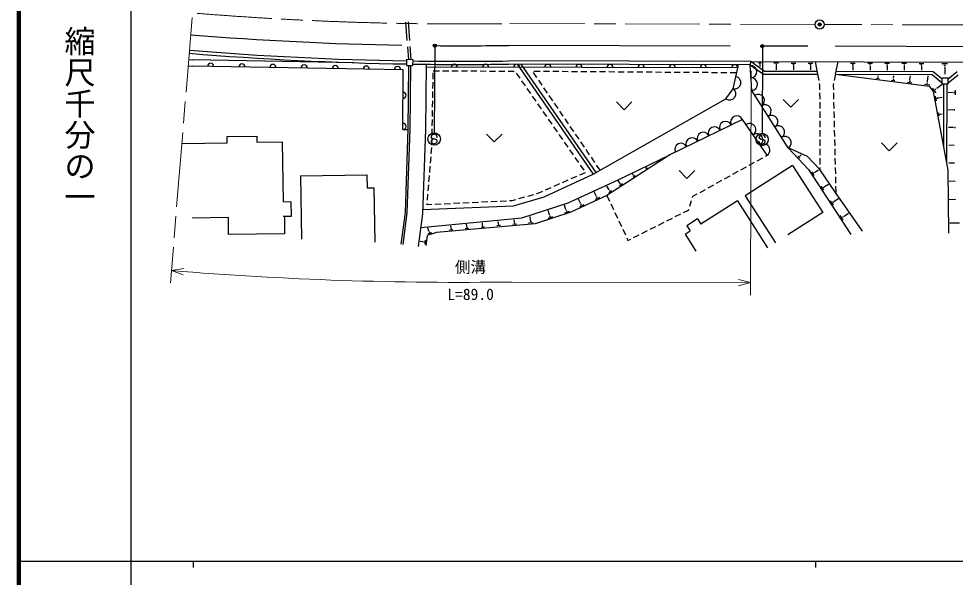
# Model space of a CAD drawing. Units: millimetres, scale not verified. Extents: x 40000 to 680000, y 20000 to 380000.
# Drawn here: x 40000 to 190439, y 202409 to 292124 of the extents above; entities that cross this region are included whole.
import ezdxf
from ezdxf.enums import TextEntityAlignment as Align

# ---------------------------------------------------------------- set-up
doc = ezdxf.new("R2010")
doc.units = ezdxf.units.MM
doc.header["$LTSCALE"] = 1000
doc.header["$PDMODE"] = 32
doc.header["$PDSIZE"] = 500
doc.linetypes.add('CHAIN', pattern=[18.5, 12, -1.5, 3.5, -1.5])
for name, color, linetype, lineweight in [('M-BGD', 7, 'Continuous', 25), ('M-BMK', 2, 'CHAIN', 13), ('M-BMK-SRVR', 3, 'Continuous', 25), ('M-STR-HTXT', 7, 'Continuous', 13), ('M-STR-STRC', 7, 'Continuous', 25), ('M-TTL', 2, 'Continuous', 140), ('M-TTL-BAND', 7, 'Continuous', 25)]:
    doc.layers.add(name, color=color, linetype=linetype, lineweight=lineweight)
doc.styles.add('@ＭＳ ゴシック', font='')
doc.styles.add('ＭＳ ゴシック', font='')
doc.styles.get('@ＭＳ ゴシック').set_extended_font_data('@MS Gothic')
doc.styles.get('ＭＳ ゴシック').set_extended_font_data('MS Gothic')

msp = doc.modelspace()

# ---------------------------------------------------------------- linework, layer by layer
at = {"layer": 'M-BGD'}
for p, q in [((102149, 291598), (102367, 288606)), ((102548, 291627), (102766, 288635)), ((102440, 287609), (102586, 285600)), ((102839, 287638), (102987, 285594)), ((154299, 287739), (118680, 287837)), ((166752, 287705), (159600, 287724)), ((194811, 287627), (171167, 287693)), ((67224, 284576), (67903, 284521)), ((67306, 285573), (67905, 285524)), ((101744, 283918), (67903, 284521)), ((93896, 285058), (67921, 285520)), ((102287, 285604), (102272, 284605)), ((102272, 284605), (103272, 284589)), ((102287, 285604), (103287, 285589)), ((102622, 284599), (102521, 274374)), ((102922, 284594), (102821, 274367)), ((103287, 285589), (103272, 284589)), ((105424, 284812), (105320, 274312)), ((155487, 284236), (105419, 284335)), ((157643, 285230), (118694, 285337)), ((157483, 284730), (118697, 284837)), ((120071, 284833), (132279, 267169)), ((120680, 284832), (132715, 267416)), ((155488, 284736), (155487, 284236)), ((157483, 284730), (157643, 285230)), ((157755, 280620), (157483, 284730)), ((157483, 284730), (159610, 283224)), ((157643, 285230), (269642, 284921)), ((157643, 285230), (159770, 283724)), ((158829, 285027), (159247, 285025)), ((158986, 284901), (159090, 284901)), ((159024, 284775), (159050, 284775)), ((159037, 284775), (159036, 284444)), ((161320, 285020), (162070, 285018)), ((161601, 284794), (161789, 284793)), ((161671, 284569), (161718, 284569)), ((161694, 284569), (161692, 283919)), ((164070, 285012), (164820, 285010)), ((164351, 284786), (164539, 284786)), ((164421, 284561), (164468, 284561)), ((164444, 284561), (164442, 283911)), ((166820, 285005), (167570, 285002)), ((167101, 284779), (167289, 284778)), ((167171, 284554), (167218, 284553)), ((167194, 284554), (167192, 283904)), ((167943, 285201), (168323, 283200)), ((171179, 283193), (171603, 285191)), ((173622, 284986), (174372, 284984)), ((173903, 284760), (174090, 284760)), ((173973, 284535), (174019, 284535)), ((173996, 284535), (173994, 283885)), ((176372, 284978), (177122, 284976)), ((176653, 284752), (176840, 284752)), ((176722, 284527), (176769, 284527)), ((176746, 284527), (176744, 283877)), ((179122, 284971), (179872, 284969)), ((179403, 284745), (179590, 284744)), ((179472, 284520), (179519, 284520)), ((179496, 284520), (179494, 283870)), ((181872, 284963), (182622, 284961)), ((182153, 284737), (182340, 284737)), ((182222, 284512), (182269, 284512)), ((182246, 284512), (182244, 283862)), ((184622, 284956), (185372, 284953)), ((184903, 284730), (185090, 284729)), ((184972, 284505), (185019, 284504)), ((184996, 284504), (184994, 283854)), ((188285, 284945), (189199, 284943)), ((188627, 284670), (188856, 284670)), ((188712, 284396), (188769, 284396)), ((188741, 284396), (188737, 283193)), ((101724, 274321), (101744, 283918)), ((106572, 282429), (106591, 283429)), ((106597, 283766), (107597, 283762)), ((108097, 283760), (109097, 283755)), ((109597, 283753), (110597, 283748)), ((111097, 283746), (112097, 283742)), ((112597, 283739), (113597, 283735)), ((114097, 283733), (115097, 283728)), ((115597, 283726), (116597, 283721)), ((117097, 283719), (118097, 283715)), ((118597, 283712), (119597, 283708)), ((119926, 283380), (120497, 282559)), ((123243, 282666), (122678, 283491)), ((122769, 283706), (123769, 283699)), ((124269, 283696), (125269, 283689)), ((125769, 283686), (126769, 283679)), ((127269, 283675), (128269, 283669)), ((128769, 283665), (129769, 283659)), ((130269, 283655), (131269, 283648)), ((131769, 283645), (132769, 283638)), ((133269, 283635), (134269, 283628)), ((134769, 283625), (135769, 283618)), ((136269, 283615), (137269, 283608)), ((137769, 283605), (138769, 283598)), ((139269, 283594), (140269, 283588)), ((140769, 283584), (141768, 283578)), ((142268, 283574), (143268, 283567)), ((143768, 283564), (144768, 283557)), ((145268, 283554), (146268, 283547)), ((146768, 283544), (147768, 283537)), ((148268, 283534), (149268, 283527)), ((149768, 283524), (150768, 283517)), ((151268, 283513), (152268, 283507)), ((152768, 283503), (153768, 283497)), ((154268, 283493), (155268, 283486)), ((154787, 280884), (155487, 284236)), ((159610, 283224), (168323, 283200)), ((159770, 283724), (168228, 283701)), ((168323, 283200), (168499, 282216)), ((171179, 283193), (170985, 282212)), ((171179, 283193), (186726, 283150)), ((171179, 283193), (186238, 281294)), ((171285, 283692), (186908, 283649)), ((178030, 282778), (178055, 282975)), ((180519, 282555), (180571, 282968)), ((183165, 282317), (183246, 282961)), ((185980, 282064), (186092, 282953)), ((186726, 283150), (188313, 281820)), ((186908, 283649), (188314, 282471)), ((189313, 281817), (190907, 283138)), ((189314, 282468), (190727, 283639)), ((106543, 280929), (106562, 281929)), ((120783, 282148), (121354, 281328)), ((124089, 281427), (123525, 282253)), ((168588, 281724), (168649, 281384)), ((168649, 281384), (168651, 280729)), ((170888, 281721), (170839, 281476)), ((170839, 281476), (170857, 280726)), ((177796, 282560), (178203, 282509)), ((177964, 282662), (178066, 282650)), ((178017, 282780), (178043, 282776)), ((180199, 282257), (180754, 282187)), ((180428, 282397), (180567, 282379)), ((180501, 282557), (180536, 282552)), ((182755, 281935), (183467, 281845)), ((183049, 282115), (183227, 282092)), ((183143, 282320), (183187, 282314)), ((185474, 281592), (186353, 281481)), ((185837, 281814), (186057, 281786)), ((185952, 282068), (186007, 282061)), ((187470, 280958), (188311, 281599)), ((188312, 281645), (188315, 282645)), ((188312, 281645), (189312, 281643)), ((188315, 282645), (189315, 282643)), ((188562, 281645), (188534, 271544)), ((189062, 281643), (189027, 268886)), ((189312, 281643), (189315, 282643)), ((106514, 279430), (106533, 280429)), ((121639, 280917), (122210, 280096)), ((124935, 280188), (124371, 281014)), ((153602, 279273), (154787, 280884)), ((163617, 271398), (157755, 280620)), ((168653, 280229), (168657, 279229)), ((170869, 280226), (170892, 279226)), ((186238, 281294), (186885, 280445)), ((186721, 280991), (187302, 280227)), ((186885, 280445), (189228, 267800)), ((187168, 280879), (187313, 280688)), ((187451, 280982), (187488, 280934)), ((189960, 280259), (189279, 280236)), ((189959, 280283), (189961, 280235)), ((190187, 280362), (190193, 280171)), ((190407, 280657), (190433, 279891)), ((106485, 277930), (106504, 278930)), ((122496, 279686), (123067, 278865)), ((123352, 278454), (123924, 277634)), ((125781, 278950), (125217, 279776)), ((126627, 277711), (126063, 278537)), ((132279, 267169), (153602, 279273)), ((136010, 278759), (137260, 277509)), ((138510, 278759), (137260, 277509)), ((162780, 279157), (164030, 277907)), ((165280, 279157), (164030, 277907)), ((168659, 278729), (168663, 277729)), ((170904, 278727), (170928, 277727)), ((187225, 279708), (187367, 278944)), ((187507, 279464), (187543, 279273)), ((187750, 279435), (187759, 279387)), ((187754, 279411), (188360, 279523)), ((106456, 276430), (106476, 277430)), ((124209, 277223), (124780, 276402)), ((127473, 276473), (126909, 277299)), ((168664, 277229), (168668, 276229)), ((170939, 277227), (170963, 276227)), ((187724, 277013), (187819, 276502)), ((187913, 276850), (187937, 276722)), ((188075, 276830), (188081, 276798)), ((188078, 276814), (188352, 276865)), ((190036, 277474), (189312, 277449)), ((190035, 277499), (190037, 277449)), ((190272, 277582), (190278, 277382)), ((106427, 274930), (106447, 275930)), ((125066, 275992), (125637, 275171)), ((128320, 275234), (127755, 276060)), ((156250, 275961), (144593, 270253)), ((160236, 270187), (156250, 275961)), ((168670, 275729), (168674, 274729)), ((170975, 275727), (170998, 274728)), ((101724, 274321), (102519, 274319)), ((102521, 274374), (102062, 260997)), ((102821, 274367), (102361, 260972)), ((105320, 274312), (104856, 260765)), ((106399, 273431), (106418, 274431)), ((125922, 274760), (126493, 273939)), ((129166, 273996), (128602, 274821)), ((168676, 274229), (168679, 273229)), ((171010, 274228), (171034, 273228)), ((190113, 274658), (189346, 274632)), ((190112, 274684), (190114, 274633)), ((190358, 274770), (190365, 274563)), ((73457, 273181), (78244, 273260)), ((73474, 272192), (73457, 273181)), ((78244, 273260), (78260, 272271)), ((78260, 272271), (82301, 272338)), ((82301, 272338), (82460, 262730)), ((106370, 271931), (106389, 272931)), ((115138, 273605), (116388, 272355)), ((117638, 273605), (116388, 272355)), ((126779, 273529), (127350, 272708)), ((127635, 272298), (128207, 271477)), ((130012, 272757), (129448, 273583)), ((130858, 271519), (130294, 272344)), ((168681, 272729), (168685, 271729)), ((171045, 272728), (171069, 271728)), ((66200, 272072), (73474, 272192)), ((106274, 270435), (106356, 271431)), ((128492, 271066), (129063, 270245)), ((131704, 270280), (131140, 271106)), ((163617, 271398), (166862, 267906)), ((166709, 270011), (163617, 271398)), ((168687, 271229), (168691, 270230)), ((171081, 271229), (171104, 270229)), ((178580, 272168), (179830, 270918)), ((181080, 272168), (179830, 270918)), ((190191, 271812), (189380, 271784)), ((190190, 271839), (190192, 271785)), ((106150, 268940), (106233, 269936)), ((129349, 269835), (129920, 269014)), ((132550, 269042), (131986, 269867)), ((144593, 270253), (134477, 263733)), ((136275, 266262), (144593, 270253)), ((158636, 269305), (159512, 269788)), ((159950, 270029), (160236, 270187)), ((165146, 270047), (165439, 269732)), ((165350, 270017), (165423, 269938)), ((165472, 270075), (165490, 270055)), ((165481, 270065), (165695, 270264)), ((168699, 267906), (166709, 270011)), ((168693, 269730), (168696, 268730)), ((171116, 269729), (171140, 268729)), ((106026, 267445), (106109, 268441)), ((130205, 268604), (130776, 267783)), ((133397, 267803), (132833, 268629)), ((140966, 268153), (140731, 268002)), ((140765, 268223), (140751, 268213)), ((140758, 268218), (140753, 268226)), ((140833, 268167), (140774, 268129)), ((156009, 267857), (156884, 268340)), ((164285, 268556), (156708, 263700)), ((157322, 268581), (158198, 269064)), ((164285, 268556), (169141, 260978)), ((166862, 267906), (173637, 257458)), ((167893, 267489), (168470, 267863)), ((168698, 268230), (168699, 267906)), ((171226, 264232), (168699, 267906)), ((171151, 268229), (171175, 267230)), ((189228, 267800), (189349, 257659)), ((190270, 268934), (189415, 268905)), ((190269, 268962), (190271, 268906)), ((85245, 266865), (95909, 267041)), ((85245, 266865), (85412, 256721)), ((95909, 267041), (95944, 264940)), ((105902, 265950), (105985, 266947)), ((124410, 263531), (132279, 267169)), ((129602, 266793), (128686, 266391)), ((130975, 267397), (130060, 266994)), ((138721, 267014), (138595, 267210)), ((139042, 266913), (138680, 266680)), ((138732, 267022), (138710, 267007)), ((138836, 266935), (138746, 266876)), ((146088, 267734), (147338, 266484)), ((148588, 267734), (147338, 266484)), ((153381, 266409), (154257, 266892)), ((154695, 267133), (155571, 267616)), ((167327, 267557), (167724, 266945)), ((167660, 267446), (167759, 267293)), ((167880, 267508), (167905, 267470)), ((171187, 266730), (171210, 265730)), ((95944, 264940), (97034, 264958)), ((97034, 264958), (97178, 256215)), ((105779, 264455), (105861, 265452)), ((125482, 264983), (124567, 264581)), ((126855, 265586), (125940, 265184)), ((128229, 266190), (127313, 265787)), ((128238, 262553), (136275, 266262)), ((134851, 264636), (134474, 265220)), ((136544, 265727), (136288, 266124)), ((136987, 265589), (136487, 265267)), ((136559, 265737), (136528, 265717)), ((136703, 265618), (136578, 265537)), ((150754, 264961), (151630, 265443)), ((152068, 265685), (152943, 266168)), ((168830, 265239), (169267, 264566)), ((169196, 265117), (169305, 264949)), ((169439, 265185), (169466, 265143)), ((169452, 265164), (170068, 265563)), ((171222, 265230), (171246, 264231)), ((190349, 266025), (189449, 265994)), ((190348, 266053), (190350, 265996)), ((105655, 262960), (105737, 263957)), ((119461, 262049), (124410, 263531)), ((121265, 263446), (120302, 263177)), ((122709, 263849), (121746, 263580)), ((123239, 263997), (123191, 263984)), ((124109, 264380), (123239, 263997)), ((134477, 263733), (128688, 261035)), ((132746, 263673), (132446, 264316)), ((133307, 263409), (132587, 263073)), ((132768, 263683), (132723, 263662)), ((132936, 263499), (132757, 263415)), ((134477, 263733), (134901, 262827)), ((135293, 264497), (134794, 264176)), ((134866, 264646), (134835, 264626)), ((135010, 264527), (134885, 264446)), ((148227, 263430), (148279, 263597)), ((148279, 263597), (149002, 263995)), ((149440, 264237), (150316, 264719)), ((156708, 263700), (161563, 256122)), ((175550, 257993), (171226, 264232)), ((82460, 262730), (83723, 262751)), ((83723, 262751), (83762, 260360)), ((104879, 261462), (119461, 262049)), ((105594, 262227), (105614, 262462)), ((106357, 262263), (105594, 262227)), ((107856, 262335), (106857, 262287)), ((109354, 262406), (108355, 262358)), ((110852, 262477), (109853, 262430)), ((112351, 262549), (111352, 262501)), ((113849, 262620), (112850, 262572)), ((115347, 262691), (114348, 262644)), ((116846, 262763), (115847, 262715)), ((118344, 262834), (117345, 262786)), ((119226, 262876), (118843, 262858)), ((119820, 263042), (119226, 262876)), ((120819, 260136), (128238, 262553)), ((127891, 261486), (127673, 262159)), ((130218, 262491), (129921, 263128)), ((130775, 262229), (130061, 261896)), ((130240, 262502), (130196, 262481)), ((130407, 262318), (130229, 262235)), ((135113, 262375), (135537, 261469)), ((147777, 261999), (148077, 262953)), ((155445, 262891), (149551, 259114)), ((155445, 262891), (160300, 255313)), ((170358, 262883), (170815, 262177)), ((170741, 262755), (170856, 262579)), ((170996, 262827), (171024, 262782)), ((171010, 262805), (171674, 263235)), ((190430, 263083), (189485, 263051)), ((190429, 263113), (190431, 263053)), ((83762, 260360), (82500, 260340)), ((82672, 260342), (82718, 257593)), ((102062, 260997), (101391, 255914)), ((102361, 260972), (101689, 255875)), ((104856, 260765), (104167, 255548)), ((122228, 259782), (122175, 260373)), ((128688, 261035), (122955, 259181)), ((125758, 260298), (125008, 260055)), ((125238, 260626), (125022, 261295)), ((125261, 260634), (125214, 260619)), ((125404, 260432), (125217, 260371)), ((128413, 261157), (127661, 260913)), ((127914, 261494), (127867, 261479)), ((128058, 261291), (127870, 261230)), ((135749, 261016), (136173, 260110)), ((145470, 260334), (146363, 260783)), ((146810, 261008), (147589, 261400)), ((147589, 261400), (147627, 261522)), ((169141, 260978), (163541, 257390)), ((171907, 260493), (172389, 259750)), ((172310, 260359), (172431, 260173)), ((172579, 260434), (172609, 260388)), ((172594, 260411), (173310, 260875)), ((73672, 260194), (67857, 260098)), ((73717, 257444), (73672, 260194)), ((104571, 258612), (120819, 260136)), ((122955, 259181), (107106, 257776)), ((109449, 258510), (109417, 258866)), ((111983, 258739), (111950, 259103)), ((114607, 258808), (114469, 258796)), ((114523, 258968), (114490, 259342)), ((114540, 258970), (114506, 258966)), ((117379, 258887), (116820, 258838)), ((117155, 259036), (117015, 259024)), ((117070, 259198), (117036, 259580)), ((117087, 259199), (117052, 259196)), ((119936, 259114), (119370, 259064)), ((119709, 259265), (119567, 259252)), ((119623, 259428), (119588, 259820)), ((119641, 259430), (119605, 259426)), ((122653, 259355), (121884, 259287)), ((122344, 259560), (122152, 259543)), ((122252, 259785), (122204, 259780)), ((136385, 259658), (136809, 258752)), ((141451, 258311), (142344, 258761)), ((142790, 258985), (143684, 259435)), ((144130, 259660), (145024, 260109)), ((149011, 259956), (147327, 258877)), ((147327, 258877), (147867, 258035)), ((149011, 259956), (149551, 259114)), ((150127, 259483), (149551, 259114)), ((191131, 259263), (189565, 259297)), ((82718, 257593), (73717, 257444)), ((105589, 257326), (105420, 255696)), ((107106, 257776), (105589, 257326)), ((106290, 257743), (105693, 257566)), ((105886, 258012), (105734, 258524)), ((106013, 257855), (105864, 257811)), ((105904, 258018), (105867, 258007)), ((109747, 258211), (109208, 258163)), ((109531, 258354), (109396, 258343)), ((109466, 258512), (109432, 258509)), ((112285, 258436), (111739, 258387)), ((112065, 258581), (111929, 258569)), ((112000, 258740), (111966, 258737)), ((114829, 258661), (114276, 258612)), ((137021, 258299), (137445, 257394)), ((138771, 256963), (139664, 257412)), ((140111, 257637), (141004, 258086)), ((147025, 257496), (147867, 258035)), ((147025, 257496), (148748, 254807)), ((104916, 256270), (104470, 256316)), ((104918, 256289), (104914, 256252)), ((105103, 256326), (105088, 256177)), ((105305, 256532), (105244, 255935)), ((137657, 256941), (137861, 256505)), ((137861, 256505), (138324, 256738))]:
    msp.add_line(p, q, dxfattribs=at)
for centre, radius, start, end in [((111061, 819385), 531602, 265.31409, 268.97204), ((111061, 819385), 531602, 269.56171, 270.82112), ((111061, 819385), 534602, 265.31409, 269.05838), ((111061, 819385), 534102, 265.31409, 269.05833), ((70846, 284468), 500, 358.98066, 178.98066), ((75845, 284379), 500, 358.98066, 178.98066), ((80844, 284290), 500, 358.98066, 178.98066), ((85844, 284201), 500, 358.98066, 178.98066), ((90843, 284112), 500, 358.98066, 178.98066), ((95842, 284023), 500, 358.98066, 178.98066), ((100841, 283934), 500, 358.98066, 178.98066), ((111061, 819385), 534602, 269.16555, 270.81837), ((111061, 819385), 534102, 269.1656, 270.81883), ((109987, 284326), 500, 359.88637, 179.88637), ((114987, 284316), 500, 359.88637, 179.88637), ((119987, 284306), 500, 359.88637, 179.88637), ((124987, 284296), 500, 359.88637, 179.88637), ((129987, 284286), 500, 359.88637, 179.88637), ((134987, 284276), 500, 359.88637, 179.88637), ((139987, 284267), 500, 359.88637, 179.88637), ((144987, 284257), 500, 359.88637, 179.88637), ((149987, 284247), 500, 359.88637, 179.88637), ((154987, 284237), 500, 359.88637, 179.88637), ((157557, 283614), 1000, 273.7833, 93.7833), ((154992, 281863), 1000, 258.21035, 78.21035), ((157689, 281618), 1000, 273.7833, 93.7833), ((101735, 279821), 500, 269.88541, 89.88541), ((154195, 280079), 1000, 233.63992, 53.63992), ((158789, 278994), 1000, 302.4436, 122.4436), ((159862, 277306), 1000, 302.4436, 122.4436), ((101725, 274821), 500, 269.88541, 89.88541), ((153556, 274642), 1000, 26.0906, 206.0906), ((155352, 275521), 1000, 26.0906, 206.0906), ((160935, 275618), 1000, 302.4436, 122.4436), ((149963, 272882), 1000, 26.0906, 206.0906), ((151760, 273762), 1000, 26.0906, 206.0906), ((157395, 274302), 1000, 304.61411, 124.61411), ((162008, 273930), 1000, 302.4436, 122.4436), ((148167, 272003), 1000, 26.0906, 206.0906), ((158531, 272656), 1000, 304.61411, 124.61411), ((163080, 272242), 1000, 302.4436, 122.4436), ((146371, 271123), 1000, 26.0906, 206.0906), ((159668, 271010), 1000, 304.61411, 124.61411)]:
    msp.add_arc(centre, radius, start, end, dxfattribs=at)
at = {"layer": 'M-BMK'}
for p, q in [((67858, 292300), (64364, 249678)), ((167909, 291202), (118659, 291337)), ((267909, 290926), (169409, 291197))]:
    msp.add_line(p, q, dxfattribs=at)
msp.add_arc((111061, 819385), 528102, 265.39546, 270.82436, dxfattribs=at)
at = {"layer": 'M-BMK-SRVR'}
msp.add_circle((168659, 291200), 750, dxfattribs=at)
msp.add_point((168659, 291200), dxfattribs=at)
at = {"layer": 'M-STR-HTXT'}
for p, q in [((157638, 283730), (157539, 247730)), ((66495, 252030), (64527, 251672)), ((64527, 251672), (66411, 250998)), ((157545, 249730), (119256, 249835)), ((155611, 249218), (157545, 249730)), ((157545, 249730), (155614, 250253))]:
    msp.add_line(p, q, dxfattribs=at)
msp.add_arc((111033, 821324), 571548, 265.33277, 270.82436, dxfattribs=at)
at = {"layer": 'M-STR-STRC'}
for p, q in [((106844, 287649), (106734, 273800)), ((159449, 287575), (159411, 273725)), ((106331, 272940), (106231, 273058)), ((106575, 272801), (106331, 272940)), ((106876, 272799), (106575, 272801)), ((107121, 272687), (106876, 272799)), ((107227, 272551), (107121, 272687)), ((159013, 272865), (158914, 272983)), ((159258, 272726), (159013, 272865)), ((159559, 272724), (159258, 272726)), ((159804, 272612), (159559, 272724)), ((159910, 272476), (159804, 272612))]:
    msp.add_line(p, q, dxfattribs=at)
for centre, radius in [((106845, 287799), 150), ((106845, 287799), 120), ((106845, 287799), 90), ((106845, 287799), 60), ((106845, 287799), 30), ((159450, 287725), 150), ((159450, 287725), 120), ((159450, 287725), 90), ((159450, 287725), 60), ((159450, 287725), 30), ((106726, 272800), 1000), ((159409, 272725), 1000)]:
    msp.add_circle(centre, radius, dxfattribs=at)
for centre, start, end in [((106727, 272554), 179.55488, 359.55488), ((106731, 273054), 359.55488, 179.55488), ((159410, 272480), 179.55488, 359.55488), ((159414, 272980), 359.55488, 179.55488)]:
    msp.add_arc(centre, 500, start, end, dxfattribs=at)
for p in [(106845, 287799), (159450, 287725)]:
    msp.add_point(p, dxfattribs=at)
at = {"layer": 'M-TTL'}
msp.add_line((40000, 380000), (40000, 20000), dxfattribs=at)
at = {"layer": 'M-TTL-BAND'}
for p, q in [((58000, 370000), (58000, 20000)), ((40000, 205000), (579000, 205000)), ((68000, 205000), (68000, 204000)), ((168000, 205000), (168000, 204000))]:
    msp.add_line(p, q, dxfattribs=at)

# ---------------------------------------------------------------- texts
at = {"layer": 'M-STR-HTXT', "style": 'ＭＳ ゴシック'}
msp.add_text('側溝', height=1833, rotation=0.343, dxfattribs=at).set_placement((112570, 250778), align=Align.BOTTOM_CENTER)
at = {"layer": 'M-STR-HTXT', "style": '@ＭＳ ゴシック'}
msp.add_text('L=89.0', height=1833, rotation=0.343, dxfattribs=at).set_placement((112582, 248778), align=Align.TOP_CENTER)
at = {"layer": 'M-TTL-BAND', "style": '@ＭＳ ゴシック'}
msp.add_text('縮尺千分の一', height=3666, rotation=270, dxfattribs=at).set_placement((49777, 261030), align=Align.MIDDLE_RIGHT)

doc.saveas('drawing.dxf')
